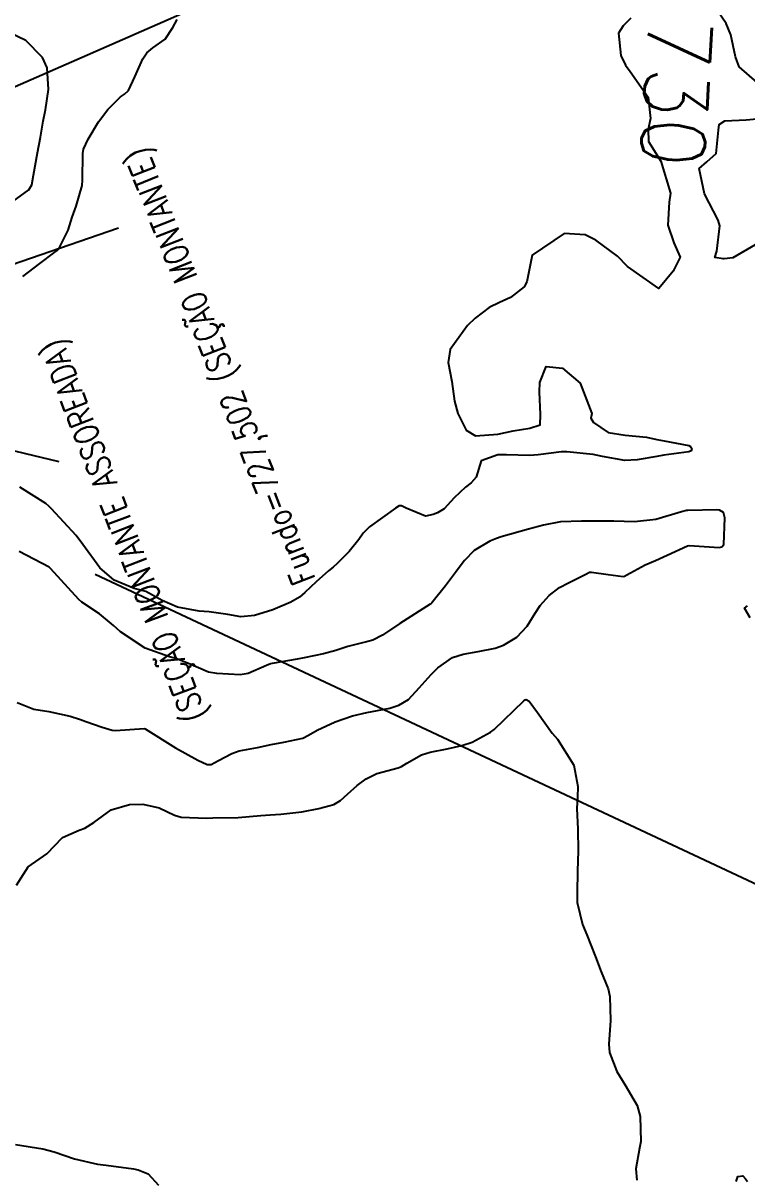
# Model space of a CAD drawing. Header units: metres. Extents: x 318500 to 325275, y 7408834 to 7428799.
# Drawn here: x 323895.5 to 323941, y 7420420.6 to 7420493.1 of the extents above; entities that cross this region are included whole.
import ezdxf
from ezdxf.enums import TextEntityAlignment as Align

# ---------------------------------------------------------------- set-up
doc = ezdxf.new("R2010")
doc.units = ezdxf.units.M
doc.header["$MEASUREMENT"] = 0
doc.linetypes.add('CONTINUO', pattern=[0])
doc.layers.add('_TEXTO_CONGELA', color=45, linetype='Continuous', plot=False)
for name, color, linetype in [('Cotas', 45, 'Continuous'), ('Curvas de Nivel 1m', 11, 'Continuous'), ('Curvas de Nivel 5m', 15, 'Continuous'), ('TEXTO', 45, 'Continuous'), ('Vias Primárias', 230, 'Continuous')]:
    doc.layers.add(name, color=color, linetype=linetype)
doc.styles.add('ROMANS', font='romans', dxfattribs={"height": 0.2})
doc.styles.add('Style-STANDARD', font='STANDARD.shx')

msp = doc.modelspace()

# ---------------------------------------------------------------- linework, layer by layer
at = {"layer": '_TEXTO_CONGELA'}
msp.add_line((324298.389, 7420271.953), (323900.004, 7420458.511), dxfattribs=at)
at = {"layer": 'Curvas de Nivel 1m', "flags": 128}
for points, elevation in [([(323894.677, 7420481.837), (323895.512, 7420482.434), (323895.829, 7420482.682), (323896.013, 7420482.993), (323896.13, 7420483.595), (323896.363, 7420484.988), (323896.565, 7420485.975), (323896.739, 7420486.982), (323896.871, 7420487.69), (323897.071, 7420488.978), (323896.977, 7420490.343), (323896.693, 7420490.984), (323895.636, 7420492.045), (323893.734, 7420492.944)], 729), ([(323895.085, 7420450.473), (323896.145, 7420450.049), (323897.079, 7420449.907), (323898.422, 7420449.611), (323899.075, 7420449.402), (323899.417, 7420449.289), (323900.434, 7420448.93), (323901.067, 7420448.732), (323901.271, 7420448.712), (323903.069, 7420448.839), (323903.144, 7420448.815), (323905.051, 7420447.628), (323906.45, 7420446.849), (323907.036, 7420446.586), (323907.283, 7420446.589), (323907.741, 7420446.829), (323908.582, 7420447.282), (323909.05, 7420447.446), (323910.195, 7420447.656), (323911.056, 7420447.84), (323911.848, 7420447.988), (323913.062, 7420448.243), (323913.405, 7420448.414), (323913.952, 7420448.747), (323915.075, 7420449.271), (323916.168, 7420449.63), (323917.081, 7420449.847), (323918.52, 7420450.124), (323919.086, 7420450.298), (323919.688, 7420450.671), (323920.359, 7420451.403), (323921.114, 7420452.238), (323921.32, 7420452.445), (323921.532, 7420452.646), (323922.46, 7420453.307), (323923.133, 7420453.518), (323924.074, 7420453.678), (323925.139, 7420453.887), (323925.656, 7420454.079), (323926.497, 7420454.58), (323927.157, 7420455.265), (323927.647, 7420456.083), (323927.975, 7420456.562), (323928.547, 7420457.188), (323929.187, 7420457.7), (323929.752, 7420457.982), (323930.845, 7420458.525), (323931.071, 7420458.653), (323931.202, 7420458.661), (323932.256, 7420458.504), (323933.199, 7420458.392), (323933.281, 7420458.407), (323933.419, 7420458.488), (323934.562, 7420459.125), (323935.214, 7420459.401), (323935.951, 7420459.727), (323937.228, 7420460.308), (323937.339, 7420460.328), (323939.227, 7420460.214), (323939.393, 7420460.243), (323939.524, 7420460.407), (323939.589, 7420462.064), (323939.493, 7420462.408), (323939.252, 7420462.557), (323939.083, 7420462.582), (323937.251, 7420462.538), (323937.164, 7420462.528), (323936.859, 7420462.446), (323935.245, 7420461.969), (323933.905, 7420461.821), (323933.244, 7420461.844), (323932.608, 7420461.864), (323931.243, 7420461.857), (323930.577, 7420461.864), (323929.243, 7420461.814), (323928.178, 7420461.623), (323927.238, 7420461.364), (323925.519, 7420460.882), (323925.232, 7420460.785), (323924.799, 7420460.606), (323923.822, 7420460.02), (323923.211, 7420459.383), (323922.883, 7420458.955), (323922.645, 7420458.636), (323922.024, 7420457.805), (323921.171, 7420456.731), (323921.127, 7420456.694), (323921.061, 7420456.652), (323919.158, 7420455.437), (323918.068, 7420454.696), (323917.46, 7420454.39), (323917.144, 7420454.308), (323915.876, 7420453.985), (323915.135, 7420453.75), (323914.351, 7420453.522), (323913.128, 7420453.281), (323912.691, 7420453.202), (323911.122, 7420452.925), (323911.018, 7420452.895), (323910.772, 7420452.793), (323909.618, 7420452.3), (323909.111, 7420452.219), (323907.638, 7420452.306), (323907.113, 7420452.39), (323906.021, 7420452.856), (323905.125, 7420453.217), (323904.667, 7420453.335), (323903.135, 7420453.892), (323901.591, 7420454.913), (323901.357, 7420455.122), (323901.154, 7420455.319), (323900.275, 7420456.047), (323899.168, 7420456.785), (323898.963, 7420456.952), (323897.199, 7420458.895), (323897.107, 7420458.971), (323895.214, 7420459.957)], 729), ([(323894.999, 7420422.713), (323896.712, 7420422.453), (323897.42, 7420422.248), (323898.703, 7420421.809), (323900.137, 7420421.487), (323900.697, 7420421.407), (323902.404, 7420421.184), (323902.694, 7420421.133), (323903.32, 7420420.881), (323903.971, 7420420.159)], 731)]:
    msp.add_lwpolyline(points, dxfattribs=dict(at, elevation=elevation))
at = {"layer": 'Curvas de Nivel 5m', "elevation": 730, "flags": 128}
for points in [[(323941.615, 7420489.421), (323940.475, 7420490.407), (323940.249, 7420491.023), (323939.951, 7420492.415), (323939.661, 7420493.122), (323938.772, 7420494.429)], [(323933.664, 7420493.459), (323933.186, 7420492.976), (323932.901, 7420492.507), (323933.036, 7420491.106), (323933.336, 7420490.503), (323933.624, 7420490.098), (323934.765, 7420488.483), (323934.903, 7420487.157), (323934.77, 7420486.482), (323934.784, 7420485.704), (323935.55, 7420484.47), (323936.163, 7420482.46), (323936.072, 7420481.901), (323935.997, 7420480.462), (323936.376, 7420479.354), (323936.765, 7420478.451), (323936.342, 7420477.571), (323935.44, 7420476.47), (323933.46, 7420477.849), (323932.832, 7420478.506), (323931.48, 7420479.522), (323930.805, 7420479.852), (323929.484, 7420479.931), (323927.47, 7420478.58), (323927.125, 7420476.895), (323926.959, 7420476.577), (323926.113, 7420475.907), (323925.425, 7420475.605), (323924.755, 7420475.275), (323923.879, 7420474.623), (323923.405, 7420474.161), (323922.307, 7420472.641), (323922.196, 7420471.823), (323922.421, 7420470.639), (323922.588, 7420469.391), (323922.8, 7420468.635), (323923.319, 7420467.572), (323923.908, 7420467.213), (323925.317, 7420467.335), (323926.274, 7420467.54), (323927.321, 7420467.698), (323927.966, 7420467.921), (323927.986, 7420468.563), (323927.937, 7420469.978), (323927.958, 7420470.564), (323928.352, 7420471.584), (323929.374, 7420471.469), (323930.491, 7420470.533), (323931.219, 7420468.634), (323931.204, 7420468.522), (323931.148, 7420468.343), (323931.325, 7420468.066), (323932.237, 7420467.424), (323933.318, 7420467.26), (323934.651, 7420467.142), (323935.315, 7420466.998), (323935.759, 7420466.907), (323937.312, 7420466.625), (323937.431, 7420466.559), (323937.51, 7420466.437), (323937.469, 7420466.276), (323937.307, 7420466.22), (323935.753, 7420466.014), (323935.302, 7420465.93), (323934.06, 7420465.721), (323933.298, 7420465.678), (323931.883, 7420465.929), (323931.303, 7420466.048), (323929.637, 7420466.213), (323929.305, 7420466.21), (323927.835, 7420466.032), (323927.301, 7420465.987), (323925.857, 7420466.037), (323925.301, 7420466.031), (323924.263, 7420465.648), (323923.939, 7420464.62), (323923.629, 7420464.27), (323923.27, 7420463.99), (323922.572, 7420463.325), (323921.942, 7420462.643), (323921.51, 7420462.385), (323921.246, 7420462.275), (323920.766, 7420462.178), (323919.538, 7420462.676), (323919.252, 7420462.826), (323919.105, 7420462.83), (323918.885, 7420462.685), (323917.238, 7420461.514), (323916.842, 7420461.106), (323916.572, 7420460.717), (323915.974, 7420459.968), (323915.207, 7420459.198), (323914.956, 7420458.982), (323914.674, 7420458.738), (323913.893, 7420458.046), (323913.179, 7420457.388), (323912.841, 7420457.099), (323912.307, 7420456.773), (323911.165, 7420456.291), (323910.024, 7420455.939), (323909.161, 7420455.865), (323908.335, 7420455.995), (323907.163, 7420456.16), (323906.53, 7420456.216), (323905.166, 7420456.464), (323904.213, 7420456.88), (323903.178, 7420457.439), (323902.452, 7420457.63), (323901.189, 7420458.156), (323900.288, 7420458.934), (323899.222, 7420460.408), (323898.803, 7420460.954), (323897.247, 7420462.646), (323897.088, 7420462.812), (323896.89, 7420462.975), (323895.265, 7420464.006)], [(323895.442, 7420477.235), (323896.524, 7420478.052), (323897.467, 7420478.76), (323897.59, 7420478.847), (323897.724, 7420478.967), (323898.3, 7420480.144), (323898.558, 7420480.959), (323898.808, 7420481.65), (323899.173, 7420482.953), (323899.201, 7420483.275), (323899.215, 7420484.953), (323899.268, 7420485.228), (323899.554, 7420485.853), (323900.203, 7420486.94), (323900.793, 7420487.721), (323901.594, 7420488.508), (323901.839, 7420488.673), (323902.102, 7420488.912), (323902.481, 7420489.779), (323902.986, 7420490.9), (323903.236, 7420491.286), (323903.631, 7420491.591), (323904.39, 7420492.135), (323904.875, 7420492.878), (323905.16, 7420493.372)], [(323941.478, 7420479.225), (323940.08, 7420478.411), (323939.548, 7420478.339), (323939.469, 7420478.338), (323938.949, 7420478.425), (323939.082, 7420478.816), (323939.272, 7420480.422), (323939.155, 7420480.763), (323938.3, 7420482.432), (323937.97, 7420484.009), (323938.442, 7420484.431), (323939.034, 7420484.946), (323939.187, 7420486.424), (323939.213, 7420486.786), (323939.579, 7420487), (323940.92, 7420487.06), (323941.581, 7420487.126)], [(323941.164, 7420455.79), (323940.811, 7420456.394), (323941.014, 7420456.55)], [(323895.057, 7420438.998), (323895.781, 7420440.154), (323896.96, 7420440.97), (323897.94, 7420441.996), (323898.983, 7420442.46), (323899.352, 7420442.577), (323899.912, 7420442.936), (323900.998, 7420443.744), (323902.161, 7420444.062), (323903.002, 7420444.08), (323904.013, 7420443.867), (323904.995, 7420443.404), (323905.414, 7420443.283), (323906.994, 7420443.216), (323907.389, 7420443.229), (323908.994, 7420443.254), (323910.411, 7420443.381), (323910.996, 7420443.425), (323911.67, 7420443.454), (323912.998, 7420443.599), (323914.067, 7420443.811), (323915.003, 7420444.059), (323915.422, 7420444.31), (323915.869, 7420444.721), (323916.469, 7420445.264), (323917.025, 7420445.688), (323917.713, 7420446.017), (323919.035, 7420446.378), (323919.257, 7420446.456), (323919.591, 7420446.672), (323920.522, 7420447.184), (323921.051, 7420447.355), (323922.135, 7420447.558), (323923.057, 7420447.769), (323923.701, 7420447.979), (323924.841, 7420448.603), (323925.072, 7420448.785), (323926.946, 7420450.572), (323927.024, 7420450.638), (323927.091, 7420450.659), (323927.277, 7420450.568), (323927.796, 7420449.849), (323928.73, 7420448.553), (323929.064, 7420448.162), (323930.089, 7420446.534), (323930.344, 7420445.207), (323930.31, 7420444.53), (323930.284, 7420443.812), (323930.342, 7420442.53), (323930.37, 7420441.128), (323930.34, 7420440.529), (323930.312, 7420439.891), (323930.288, 7420438.53), (323930.301, 7420437.907), (323930.624, 7420436.524), (323930.901, 7420435.892), (323931.455, 7420434.511), (323931.812, 7420433.56), (323932.238, 7420432.499), (323932.357, 7420432.01), (323932.393, 7420430.497), (323932.289, 7420429.016), (323932.34, 7420428.497), (323932.782, 7420427.308), (323933.284, 7420426.485), (323934.068, 7420425.166), (323934.259, 7420424.475), (323934.289, 7420422.912), (323934.22, 7420422.475), (323933.989, 7420421.196), (323934.04, 7420420.477)], [(323940.298, 7420420.394), (323940.393, 7420420.703), (323940.704, 7420420.75), (323940.871, 7420420.557), (323941.007, 7420420.385)]]:
    msp.add_lwpolyline(points, dxfattribs=at)
at = {"layer": 'TEXTO', "linetype": 'CONTINUO'}
for points in [[(323872.802, 7420479.471, 0), (324131.582, 7420592.724, 0)], [(323878.228, 7420472.291, 0), (323901.47, 7420480.284, 0)], [(323879.13, 7420470.077, 0), (323897.714, 7420465.605, 0)]]:
    msp.add_polyline3d(points, dxfattribs=at)
at = {"layer": 'Vias Primárias'}
for points in [[(323415.833, 7419583.302), (323419.047, 7419572.746), (323421.03, 7419562.086), (323421.351, 7419557.374), (323421.618, 7419546.016), (323420.655, 7419534.774), (323419.854, 7419529.552), (323419.495, 7419524.986, 0.238184), (323422.135, 7419522.665), (323425.333, 7419521.775), (323439.384, 7419519.04), (323447.038, 7419517.341, 0.392019), (323449.506, 7419518.783), (323449.894, 7419520.081), (323454.112, 7419536.783), (323456.933, 7419548.508), (323462.14, 7419572.405), (323463.204, 7419579.599, 0.075507), (323463.151, 7419593.445, 0), (323461.926, 7419601.304, 0.173993), (323443.828, 7419629.608, 0.279998), (323404.325, 7419640.182, 0.277838)], [(323934.92, 7420316.776, 0), (323936.242, 7420308.849)], [(323715.644, 7420145.548, 0), (323709.04, 7420132.939)], [(323939.281, 7420278.615, 0), (323933.27, 7420270.921)], [(323840.737, 7420005.613, 0), (323839.679, 7420000.995, -0.226003)], [(323831.088, 7420001.787, 0), (323833.844, 7420008.443, 0.220888)]]:
    msp.add_lwpolyline(points, format="xyb", dxfattribs=at)

# ---------------------------------------------------------------- texts
at = {"layer": 'Cotas', "style": 'Style-STANDARD'}
msp.add_text('730', height=4, rotation=266.65999, dxfattribs=at).set_placement((323936.52, 7420488.765, 730), align=Align.MIDDLE_CENTER)
at = {"layer": 'TEXTO', "style": 'ROMANS', "width": 0.8}
for s, rotation, p in [('Fundo=727,502 (SEÇÃO MONTANTE)', 111.37129, (323913.86, 7420458.235)), ('(SEÇÃO MONTANTE ASSOREADA)', 110.90173, (323907.003, 7420449.616))]:
    msp.add_text(s, height=1.5, rotation=rotation, dxfattribs=at).set_placement(p)

doc.saveas('drawing.dxf')
